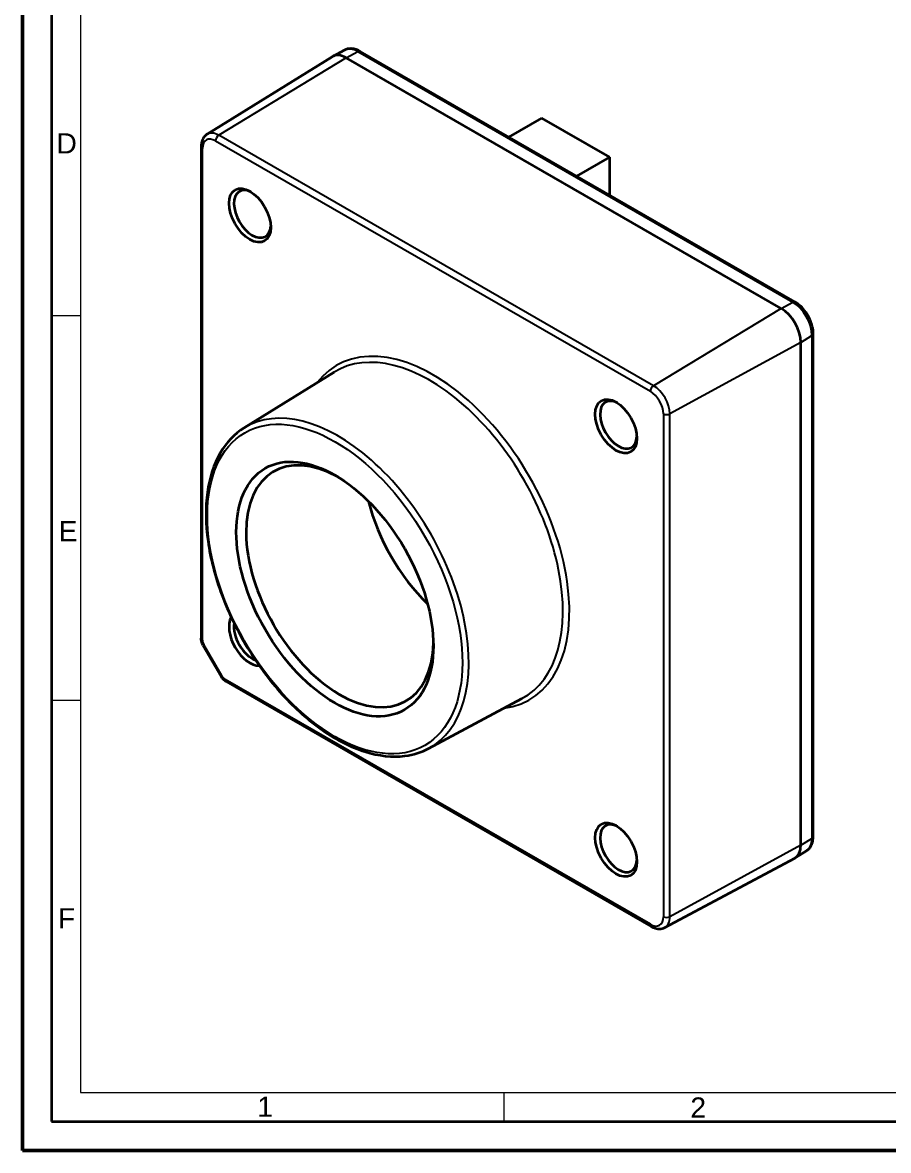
# Model space of a CAD drawing. Header units: millimetres. Extents: x 0 to 119, y 0 to 84.
# Drawn here: x 0 to 29.97, y 0 to 39.02 of the extents above; entities that cross this region are included whole.
import ezdxf

# ---------------------------------------------------------------- set-up
doc = ezdxf.new("R2010")
doc.units = ezdxf.units.MM
doc.header["$LTSCALE"] = 0.2
doc.layers.get('0').update_dxf_attribs({"lineweight": 25})
for name, color, linetype, lineweight in [('001', 7, 'Continuous', 50), ('Sichtbar (ISO)', 7, 'Continuous', 35), ('Sichtbar schmal (ISO)', 7, 'Continuous', 25)]:
    doc.layers.add(name, color=color, linetype=linetype, lineweight=lineweight)
doc.layers.add('Symbole(DIN)', color=3, linetype='Continuous', lineweight=25, true_color=0x00ff00)
doc.styles.add('Aktuell-DIN', font='arial.ttf')

# ---------------------------------------------------------------- blocks, each defined once
blk = doc.blocks.new('Ränder Basler-A2')
at = {"layer": '001'}
for p, q in [((0, 0), (0, 420)), ((594, 0), (0, 0))]:
    blk.add_line(p, q, dxfattribs=at)
at = {"layer": '001', "color": 7, "linetype": 'Continuous', "lineweight": 35}
for p, q in [((5, 415), (5, 5)), ((5, 5), (589, 5))]:
    blk.add_line(p, q, dxfattribs=at)
at = {"layer": '001', "color": 7, "linetype": 'Continuous', "lineweight": 18}
for p, q in [((10, 410), (10, 10)), ((5, 144.45), (10, 144.45)), ((5, 77.91), (10, 77.91)), ((10, 10), (401, 10)), ((83.33, 5), (83.33, 10))]:
    blk.add_line(p, q, dxfattribs=at)
at = {"layer": 'Symbole(DIN)', "color": 250, "true_color": 0x3f3f3f, "char_height": 3.5, "attachment_point": 4, "style": 'Aktuell-DIN'}
for s, insert in [('\\fArial|b0|i0;D', (5.87, 174.21)), ('\\fArial|b0|i0;E', (6.23, 107.14)), ('\\fArial|b0|i0;F', (6.14, 40.15)), ('\\fArial|b0|i0;1', (40.62, 7.57)), ('\\fArial|b0|i0;2', (115.55, 7.42))]:
    blk.add_mtext(s, dxfattribs=dict(at, insert=insert))

msp = doc.modelspace()

# ---------------------------------------------------------------- linework, layer by layer
at = {"layer": 'Sichtbar (ISO)'}
for p, q in [((11.141, 38.068), (10.734, 37.851)), ((26.727, 29.358), (11.68, 38.023)), ((6.384, 35.158), (10.717, 37.841)), ((26.252, 29.134), (11.204, 37.799)), ((16.831, 35.057), (17.976, 35.716)), ((20.329, 34.361), (17.976, 35.716)), ((6.182, 34.733), (6.182, 17.722)), ((19.184, 33.702), (20.329, 34.361)), ((20.329, 33.043), (20.329, 34.361)), ((27.363, 10.86), (27.363, 28.258)), ((26.93, 10.561), (26.93, 27.958)), ((7.666, 24.997), (10.78, 26.926)), ((6.253, 17.475), (6.868, 16.409)), ((7.047, 16.224), (21.759, 7.752)), ((14.052, 13.907), (17.284, 15.632)), ((27.131, 10.368), (26.74, 10.125)), ((22.226, 7.715), (26.722, 10.115))]:
    msp.add_line(p, q, dxfattribs=at)
for centre, major_axis, start_param, end_param in [((11.204, 37.014), (-0.479, 0.832), 5.499721, 6.301738), ((7.952, 32.4), (0.45, -0.781), 2.418546, 7.006232), ((26.252, 28.349), (-0.479, 0.832), 3.928925, 5.499721), ((20.623, 25.103), (0.45, -0.781), 2.418546, 7.006232), ((10.978, 19.52), (2.287, -3.972), 2.380011, 7.044767), ((15.051, 21.866), (2.287, -3.972), 4.249513, 5.175265), ((7.867, 17.7), (0.51, -0.885), 3.464456, 5.968574), ((7.952, 17.749), (0.45, -0.781), 3.76259, 5.670683), ((20.623, 10.452), (-0.45, 0.781), 5.560138, 10.147825), ((26.252, 10.952), (0.479, -0.832), 6.264632, 7.070517)]:
    msp.add_ellipse(centre, major_axis=major_axis, ratio=0.578093, start_param=start_param, end_param=end_param, dxfattribs=at)
for centre, major_axis in [((7.867, 32.351), (-0.51, 0.885)), ((20.538, 25.054), (-0.51, 0.885)), ((10.808, 19.423), (-2.407, 4.18)), ((20.538, 10.403), (-0.51, 0.885))]:
    msp.add_ellipse(centre, major_axis=major_axis, ratio=0.578093, dxfattribs=at)
for points, knots in [([(11.68, 38.023), (11.646, 38.043), (11.611, 38.06), (11.539, 38.089), (11.503, 38.1), (11.429, 38.115), (11.392, 38.119), (11.318, 38.12), (11.281, 38.116), (11.209, 38.099), (11.173, 38.086), (11.141, 38.068)], [4.712389, 4.712389, 4.712389, 4.712389, 4.8653713, 4.8653713, 5.0183535, 5.0183535, 5.1713358, 5.1713358, 5.3243181, 5.3243181, 5.4773004, 5.4773004, 5.4773004, 5.4773004]), ([(6.384, 35.158), (6.356, 35.14), (6.331, 35.119), (6.286, 35.071), (6.266, 35.045), (6.234, 34.988), (6.221, 34.959), (6.201, 34.897), (6.194, 34.865), (6.184, 34.8), (6.182, 34.766), (6.182, 34.733)], [5.5144065, 5.5144065, 5.5144065, 5.5144065, 5.6681623, 5.6681623, 5.821918, 5.821918, 5.9756738, 5.9756738, 6.1294295, 6.1294295, 6.2831853, 6.2831853, 6.2831853, 6.2831853]), ([(27.363, 28.258), (27.363, 28.339), (27.352, 28.424), (27.311, 28.594), (27.28, 28.68), (27.204, 28.846), (27.157, 28.926), (27.052, 29.076), (26.993, 29.145), (26.866, 29.265), (26.798, 29.317), (26.727, 29.358)], [3.141593, 3.141593, 3.141593, 3.141593, 3.455752, 3.455752, 3.769911, 3.769911, 4.08407, 4.08407, 4.39823, 4.39823, 4.712389, 4.712389, 4.712389, 4.712389]), ([(7.666, 24.997), (7.33, 24.789), (7.049, 24.491), (6.617, 23.74), (6.47, 23.284), (6.326, 22.255), (6.334, 21.679), (6.503, 20.474), (6.666, 19.844), (7.13, 18.595), (7.43, 17.976), (8.138, 16.81), (8.545, 16.263), (9.426, 15.294), (9.9, 14.874), (10.87, 14.201), (11.366, 13.949), (12.33, 13.647), (12.799, 13.595), (13.525, 13.686), (13.802, 13.773), (14.052, 13.907)], [5.514407, 5.514407, 5.514407, 5.514407, 5.819465, 5.819465, 6.135059, 6.135059, 6.458618, 6.458618, 6.782699, 6.782699, 7.106077, 7.106077, 7.429217, 7.429217, 7.752742, 7.752742, 8.076953, 8.076953, 8.399551, 8.399551, 8.618893, 8.618893, 8.618893, 8.618893]), ([(6.253, 17.475), (6.244, 17.49), (6.236, 17.505), (6.222, 17.537), (6.215, 17.553), (6.204, 17.586), (6.199, 17.602), (6.191, 17.636), (6.188, 17.653), (6.183, 17.687), (6.182, 17.705), (6.182, 17.722)], [-0.3925571, -0.3925571, -0.3925571, -0.3925571, -0.2355343, -0.2355343, -0.0785114, -0.0785114, 0.0785114, 0.0785114, 0.2355343, 0.2355343, 0.3925571, 0.3925571, 0.3925571, 0.3925571]), ([(7.047, 16.224), (7.032, 16.233), (7.017, 16.243), (6.99, 16.264), (6.977, 16.275), (6.952, 16.299), (6.94, 16.311), (6.917, 16.338), (6.906, 16.351), (6.886, 16.38), (6.877, 16.394), (6.868, 16.409)], [-0.3925571, -0.3925571, -0.3925571, -0.3925571, -0.2355343, -0.2355343, -0.0785114, -0.0785114, 0.0785114, 0.0785114, 0.2355343, 0.2355343, 0.3925571, 0.3925571, 0.3925571, 0.3925571]), ([(27.131, 10.368), (27.163, 10.387), (27.192, 10.411), (27.243, 10.466), (27.265, 10.496), (27.302, 10.561), (27.317, 10.595), (27.341, 10.667), (27.349, 10.704), (27.36, 10.781), (27.363, 10.82), (27.363, 10.86)], [2.3728139, 2.3728139, 2.3728139, 2.3728139, 2.5265696, 2.5265696, 2.6803254, 2.6803254, 2.8340811, 2.8340811, 2.9878369, 2.9878369, 3.1415927, 3.1415927, 3.1415927, 3.1415927]), ([(21.759, 7.752), (21.789, 7.735), (21.818, 7.721), (21.879, 7.696), (21.91, 7.687), (21.974, 7.673), (22.006, 7.67), (22.07, 7.669), (22.103, 7.673), (22.166, 7.688), (22.197, 7.699), (22.226, 7.715)], [1.5707963, 1.5707963, 1.5707963, 1.5707963, 1.7237786, 1.7237786, 1.8767609, 1.8767609, 2.0297432, 2.0297432, 2.1827254, 2.1827254, 2.3357077, 2.3357077, 2.3357077, 2.3357077])]:
    msp.add_open_spline(points, degree=3, knots=knots, dxfattribs=at)
at = {"layer": 'Sichtbar schmal (ISO)'}
for p, q in [((11.204, 37.799), (11.603, 38.017)), ((11.603, 38.017), (26.651, 29.352)), ((11.204, 37.799), (6.789, 35.123)), ((21.836, 26.458), (6.789, 35.123)), ((6.679, 34.929), (21.726, 26.264)), ((6.229, 17.657), (6.229, 34.668)), ((26.252, 29.134), (26.651, 29.352)), ((26.252, 29.134), (21.836, 26.458)), ((26.93, 27.958), (27.319, 28.194)), ((27.319, 28.194), (27.319, 10.797)), ((26.93, 27.958), (22.4, 25.482)), ((22.176, 25.484), (22.176, 8.087)), ((22.4, 8.085), (22.4, 25.482)), ((6.894, 16.424), (6.279, 17.49)), ((21.726, 7.825), (7.014, 16.298)), ((26.93, 10.561), (22.4, 8.085)), ((26.93, 10.561), (27.319, 10.797))]:
    msp.add_line(p, q, dxfattribs=at)
for centre, major_axis, ratio, start_param, end_param in [((11.603, 37.244), (-0.472, 0.819), 0.578093, 5.499721, 6.264632), ((11.6, 37.884), (0.08, 0.139), 0.578093, 0, 0.757285), ((6.789, 34.472), (-0.397, 0.69), 0.578093, 5.499721, 6.301738), ((6.792, 34.994), (-0.08, -0.139), 0.578093, 3.951237, 5.495853), ((6.342, 34.733), (-0.16, 0), 0.575862, 0, 0.785398), ((6.679, 34.408), (-0.318, 0.552), 0.578093, 5.499721, 7.070517), ((26.648, 29.219), (0.08, 0.139), 0.578093, 0, 0.757285), ((26.651, 28.579), (0.472, -0.819), 0.578093, 0.787332, 2.358128), ((27.203, 28.258), (0.16, 0), 0.575862, 5.523967, 6.283185), ((14.203, 21.377), (3.332, -5.787), 0.578093, 6.048145, 9.659818), ((14.092, 21.314), (-3.252, 5.648), 0.578093, 3.12304, 6.301738), ((21.839, 26.329), (-0.08, -0.139), 0.578093, 3.951237, 5.495853), ((21.726, 25.743), (0.318, -0.552), 0.578093, 0.787332, 2.358128), ((21.836, 25.807), (-0.397, 0.69), 0.578093, 3.928925, 5.499721), ((10.919, 19.486), (3.194, -5.546), 0.578093, 6.264632, 9.443331), ((22.289, 25.549), (-0.16, 0), 0.575862, 0.785398, 2.330015), ((6.342, 17.722), (-0.16, 0), 0.575862, 0, 0.785398), ((6.399, 17.559), (-0.12, 0.208), 0.578258, 0.78719, 1.572305), ((6.392, 17.555), (-0.139, -0.08), 0.001578, 5.666796, 6.283187), ((7.007, 16.489), (-0.139, -0.08), 0.001578, 5.666795, 6.283185), ((7.014, 16.494), (-0.12, 0.208), 0.578257, 1.573158, 2.358272), ((7.127, 16.363), (-0.08, -0.139), 0.578093, 5.495853, 6.283185), ((26.651, 11.182), (0.472, -0.819), 0.578093, 0.018553, 0.787332), ((27.203, 10.86), (0.16, 0), 0.575862, 5.523967, 6.283185), ((21.726, 8.346), (0.318, -0.552), 0.578093, 5.499721, 7.070517), ((21.839, 7.891), (-0.08, -0.139), 0.578093, 5.495853, 6.283185), ((22.289, 8.152), (-0.16, 0), 0.575862, 0.785398, 2.330015), ((21.836, 8.409), (0.397, -0.69), 0.578093, 6.264632, 7.070517)]:
    msp.add_ellipse(centre, major_axis=major_axis, ratio=ratio, start_param=start_param, end_param=end_param, dxfattribs=at)
msp.add_ellipse((10.808, 19.423), major_axis=(-3.114, 5.408), ratio=0.578093, dxfattribs=at)

# ---------------------------------------------------------------- block references
at = {"xscale": 0.2, "yscale": 0.2, "zscale": 0.2}
msp.add_blockref('Ränder Basler-A2', (0, 0), dxfattribs=at)

doc.saveas('drawing.dxf')
